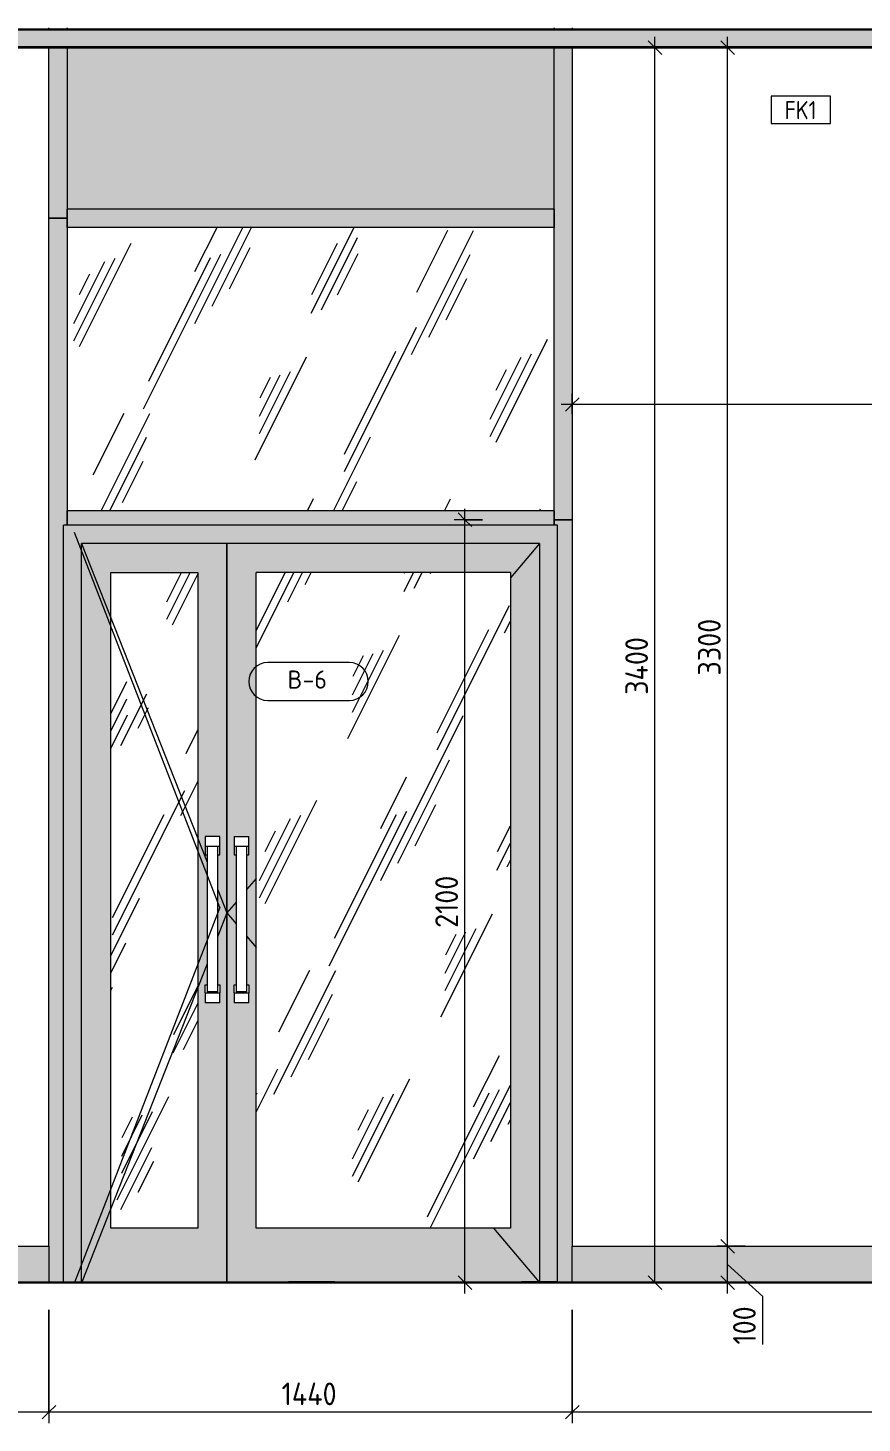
# Model space of a CAD drawing. Header units: millimetres. Extents: x 855 to 103073, y -1987 to 27400.
# Drawn here: x 68924 to 71219, y -387 to 3454 of the extents above; entities that cross this region are included whole.
import ezdxf

# ---------------------------------------------------------------- set-up
doc = ezdxf.new("R2010")
doc.units = ezdxf.units.MM
for name, color, linetype, lineweight in [('A-ANNO-DIMS', 7, 'Continuous', 9), ('A-ANNO-DIMS-25', 7, 'Continuous', 9), ('A-DETL', 7, 'Continuous', 9), ('A-DOOR', 7, 'Continuous', 9), ('A-DOOR-IDEN', 7, 'Continuous', 9), ('A-FLOR', 7, 'Continuous', 9), ('A-GENM', 7, 'Continuous', 9), ('A-GLAZ-CURT', 7, 'Continuous', 9), ('A-GLAZ-CWMG', 7, 'Continuous', 9), ('A-WALL-IDEN', 7, 'Continuous', 9), ('I-WALL', 7, 'Continuous', 9)]:
    doc.layers.add(name, color=color, linetype=linetype, lineweight=lineweight)
for name, color, linetype, lineweight, true_color in [('A-CLNG-1', 7, 'Continuous', 9, 0x787878), ('A-CLNG-FNSH-1', 7, 'Continuous', 30, 0x3c3c3c), ('A-DOOR-GLAZ', 7, 'Continuous', 9, 0x8080ff), ('A-FLOR-1', 7, 'Continuous', 9, 0x787878), ('A-FLOR-FNSH-2', 7, 'Continuous', 30, 0x3c3c3c)]:
    doc.layers.add(name, color=color, linetype=linetype, lineweight=lineweight, true_color=true_color)
doc.styles.add('GOST Common_4', font='GOST_Common.ttf', dxfattribs={"height": 50})
doc.styles.add('GOST Common_5', font='GOST_Common.ttf', dxfattribs={"width": 0.9, "height": 50})
doc.styles.add('ISOCPEUR_1', font='isocpeur.ttf', dxfattribs={"width": 0.9, "height": 62.5})
doc.styles.add('ISOCPEUR_2', font='isocpeur.ttf', dxfattribs={"width": 0.9, "height": 50})
doc.dimstyles.new('ISO-2_0_0_9К_Средний_округл2', dxfattribs={"dimscale": 304.8, "dimtxt": 49.799059, "dimasz": 0.123031, "dimexe": 0.098425, "dimexo": 0, "dimgap": 0, "dimtad": 1, "dimdec": 0, "dimrnd": 10, "dimzin": 0, "dimdsep": 46, "dimtxsty": 'ISOCPEUR_2', "dimblk1": 'OBLIQUE', "dimblk2": 'OBLIQUE', "dimsah": 1, "dimcen": 0.09, "dimdle": 0.098425, "dimazin": 0, "dimtfac": 1, "dimtdec": 4, "dimtix": 1, "dimtmove": 0, "dimatfit": 3, "dimfxl": 1, "dimtvp": 1, "dimtolj": 1, "dimtzin": 0, "dimarcsym": 2})
doc.dimstyles.new('ISO-2_5_0_9К_БОЛЬШОЙ', dxfattribs={"dimscale": 304.8, "dimtxt": 62.248823, "dimasz": 0.123031, "dimexe": 0.098425, "dimexo": 0.246063, "dimgap": 0, "dimtad": 1, "dimdec": 0, "dimrnd": 10, "dimzin": 0, "dimdsep": 46, "dimtxsty": 'ISOCPEUR_1', "dimblk1": 'OBLIQUE', "dimblk2": 'OBLIQUE', "dimsah": 1, "dimcen": 0.09, "dimdle": 0.098425, "dimazin": 0, "dimtfac": 1, "dimtdec": 4, "dimtix": 1, "dimtmove": 0, "dimatfit": 3, "dimfxl": 1, "dimtvp": 1, "dimtolj": 1, "dimtzin": 0, "dimarcsym": 2})
doc.dimstyles.new('ISO-2_5_0_9К_БОЛЬШОЙ_1', dxfattribs={"dimscale": 304.8, "dimtxt": 62.248823, "dimasz": 0.123031, "dimexe": 0.098425, "dimexo": 0.246063, "dimgap": 0, "dimtad": 1, "dimdec": 0, "dimrnd": 10, "dimzin": 0, "dimdsep": 46, "dimtxsty": 'ISOCPEUR_1', "dimblk1": 'OBLIQUE', "dimblk2": 'OBLIQUE', "dimsah": 1, "dimcen": 0.09, "dimdle": 0.098425, "dimazin": 0, "dimtfac": 1, "dimtdec": 4, "dimtix": 1, "dimtmove": 1, "dimatfit": 3, "dimfxl": 1, "dimtvp": 1, "dimtolj": 1, "dimtzin": 0, "dimarcsym": 2})
pattern_1 = [(63.435, (63.5, 31.75), (-255.583, 766.747), [317.5, -190.5, 317.5, -190.5, -403.903]), (63.435, (63.5, 31.75), (-255.583, 766.747), [-1016, 127, -276.903]), (63.435, (47.6, 47.6), (-255.583, 766.747), [254, -317.5, 190.5, -190.5, -467.403]), (63.435, (47.6, 47.6), (-255.583, 766.747), [-952.5, 222.25, -245.153]), (63.435, (47.6, 95.25), (-255.583, 766.747), [190.5, -381, 127, -190.5, -530.903]), (63.435, (47.6, 95.25), (-255.583, 766.747), [-889, 285.75, -245.153]), (63.435, (95.25, 47.6), (-255.583, 766.747), [190.5, -381, 158.75, -6404.65]), (63.435, (142.9, 95.25), (-255.583, 766.747), [95.25, -476.25, 63.5, -6499.9]), (63.435, (63.5, 174.6), (-255.583, 766.747), [63.5, -476.25, 63.5, -254, -562.653]), (63.435, (63.5, 174.6), (-255.583, 766.747), [-857.25, 158.75, -403.903]), (63.435, (349.25, 127), (-255.583, 766.747), [317.5, -476.25, 381, -251.503]), (63.435, (349.25, 79.4), (-255.583, 766.747), [444.5, -317.5, 476.25, -188.003]), (63.435, (381, 95.25), (-255.583, 766.747), [508, -254, 381, -276.903]), (63.435, (428.6, 142.9), (-255.583, 766.747), [317.5, -444.5, 254, -403.903]), (63.435, (381, 238.1), (-255.583, 766.747), [158.75, -635, 190.5, -435.653]), (63.435, (476.25, 190.5), (-255.583, 766.747), [127, -635, 127, -530.903])]

# ---------------------------------------------------------------- blocks, each defined once
blk = doc.blocks.new('Плинтус - Плинтус керамогранит бежевый-32865246-Развертка 1_02-5')
at = {"layer": 'A-GENM'}
blk.add_hatch(color=256, dxfattribs=at).paths.add_polyline_path([(-12825, 0), (-7660, 0), (-7660, 100), (-12825, 100)])
for p, q in [((-12825, 100), (-7660, 100)), ((-12825, 0), (-12825, 100)), ((-7660, 100), (-7660, 0))]:
    blk.add_line(p, q, dxfattribs=at)
blk = doc.blocks.new('Плинтус - Плинтус керамогранит бежевый-32865249-Развертка 1_02-5')
at = {"layer": 'A-GENM'}
blk.add_hatch(color=256, dxfattribs=at).paths.add_polyline_path([(-14265, 0), (-14265, 100), (-14730, 100), (-14730, 0), (-14310, 0)])
for p, q in [((-14730, 100), (-14265, 100)), ((-14730, 0), (-14730, 100)), ((-14265, 100), (-14265, 1))]:
    blk.add_line(p, q, dxfattribs=at)
blk = doc.blocks.new('Прямоугольный импост - Импост структурный с накладкой - 190мм-32633035-Развертка 1_02-5')
at = {"layer": 'A-GLAZ-CWMG'}
blk.add_hatch(color=256, dxfattribs=at).paths.add_polyline_path([(-14265, 1), (-14225, 1), (-14225, 2085), (-14215, 2085), (-14215, 2100), (-14265, 2100), (-14265, 100)])
blk.add_line((-14215, 2100), (-14215, 2085), dxfattribs=at)
blk = doc.blocks.new('Дверь_Витражная_остекление_ - ВВ-6 остекление-32633143-Развертка 1_02-5')
at = {"layer": 'A-DOOR'}
blk.add_hatch(color=256, dxfattribs=at).paths.add_polyline_path([(-14208.4, 1), (-14175, 1), (-14175, 2035), (-12915, 2035), (-12915, 1), (-12865, 1), (-12865, 2085), (-14225, 2085), (-14225, 1), (-14215, 1)])
h = blk.add_hatch(color=256, dxfattribs=at)
h.paths.add_polyline_path([(-14122.1, 1), (-13775, 1), (-13775, 2035), (-14175, 2035), (-14175, 1), (-14150.7, 1)])
h.paths.add_polyline_path([(-13855, 150), (-14095, 150), (-14095, 1955), (-13855, 1955), (-13855, 431.4)])
h.paths.add_polyline_path([(-13809.8, 770), (-13835, 770), (-13835, 820), (-13830, 820), (-13830, 1177.5), (-13835, 1177.5), (-13835, 1227.5), (-13795, 1227.5), (-13795, 1177.5), (-13800, 1177.5), (-13800, 820), (-13795, 820), (-13795, 770), (-13805, 770)])
h = blk.add_hatch(color=256, dxfattribs=at)
h.paths.add_polyline_path([(-12964.7, 0), (-12964.7, 1), (-12915, 1), (-12915, 2035), (-13775, 2035), (-13775, 1), (-13478.5, 1), (-13478.5, 0), (-12995, 0)])
h.paths.add_polyline_path([(-12995, 150), (-13695, 150), (-13695, 1955), (-12995, 1955), (-12995, 340)])
h.paths.add_polyline_path([(-13748, 770), (-13755, 770), (-13755, 820), (-13750, 820), (-13750, 1177.5), (-13755, 1177.5), (-13755, 1227.5), (-13715, 1227.5), (-13715, 1177.5), (-13720, 1177.5), (-13720, 820), (-13715, 820), (-13715, 770), (-13745.6, 770)])
h = blk.add_hatch(dxfattribs=at)
h.set_pattern_fill('FP_53', color=256, style=0, pattern_type=2)
h.set_pattern_definition(pattern_1)
h.paths.add_polyline_path([(-14088.5, 150), (-13855, 150), (-13855, 1955), (-14095, 1955), (-14095, 150)])
h = blk.add_hatch(dxfattribs=at)
h.set_pattern_fill('FP_53', color=256, style=0, pattern_type=2)
h.set_pattern_definition(pattern_1)
h.paths.add_polyline_path([(-12995, 150), (-12995, 1955), (-13695, 1955), (-13695, 150), (-13156.6, 150)])
for p, q in [((-14225, 1), (-14225, 2085)), ((-12865, 2085), (-14225, 2085)), ((-12865, 1), (-12865, 2085)), ((-14175, 1), (-14175, 2035)), ((-13775, 2035), (-14175, 2035)), ((-14175, 2035), (-13830, 1157.4)), ((-12915, 2035), (-13775, 2035)), ((-13775, 1), (-13775, 2035)), ((-13775, 2035), (-13775, 1)), ((-12915, 2035), (-12995, 1940.3)), ((-12915, 2035), (-12915, 1)), ((-14095, 150), (-14095, 1955)), ((-14095, 1955), (-13855, 1955)), ((-13855, 1955), (-13855, 150)), ((-13835, 1227.5), (-13835, 1200)), ((-13795, 1227.5), (-13835, 1227.5)), ((-13795, 1200), (-13835, 1200)), ((-13835, 1200), (-13835, 1177.5)), ((-13830, 1200), (-13830, 800)), ((-13800, 800), (-13800, 1200)), ((-13795, 1200), (-13795, 1227.5)), ((-13795, 1177.5), (-13795, 1200)), ((-13755, 1227.5), (-13755, 1200)), ((-13755, 1227.5), (-13715, 1227.5)), ((-13715, 1200), (-13755, 1200)), ((-13755, 1200), (-13755, 1177.5)), ((-13750, 1200), (-13750, 800)), ((-13720, 800), (-13720, 1200)), ((-13715, 1200), (-13715, 1227.5)), ((-13715, 1177.5), (-13715, 1200)), ((-13835, 1177.5), (-13830, 1177.5)), ((-13800, 1177.5), (-13795, 1177.5)), ((-13755, 1177.5), (-13750, 1177.5)), ((-13720, 1177.5), (-13715, 1177.5)), ((-13800, 1081.1), (-13775, 1017.5)), ((-13695, 1112.2), (-13720, 1082.6)), ((-13750, 1047.1), (-13775, 1017.5)), ((-13775, 1017.5), (-13800, 953.9)), ((-13775, 1017.5), (-13750, 987.9)), ((-13720, 952.4), (-13695, 922.8)), ((-13830, 877.6), (-14174.6, 1)), ((-13835, 797.5), (-13835, 820)), ((-13835, 820), (-13830, 820)), ((-13800, 820), (-13795, 820)), ((-13795, 820), (-13795, 797.5)), ((-13755, 797.5), (-13755, 820)), ((-13755, 820), (-13750, 820)), ((-13720, 820), (-13715, 820)), ((-13715, 820), (-13715, 797.5)), ((-13835, 797.5), (-13835, 770)), ((-13835, 797.5), (-13795, 797.5)), ((-13795, 770), (-13835, 770)), ((-13800, 800), (-13830, 800)), ((-13795, 770), (-13795, 797.5)), ((-13755, 797.5), (-13755, 770)), ((-13755, 797.5), (-13715, 797.5)), ((-13715, 770), (-13755, 770)), ((-13720, 800), (-13750, 800)), ((-13715, 770), (-13715, 797.5)), ((-13855, 150), (-14095, 150)), ((-13041.8, 150), (-12915.8, 1))]:
    blk.add_line(p, q, dxfattribs=at)
at = {"layer": 'A-DOOR-GLAZ'}
for p, q in [((-12995, 1955), (-13695, 1955)), ((-13695, 150), (-13695, 1955)), ((-12995, 1955), (-12995, 150)), ((-12995, 150), (-13695, 150))]:
    blk.add_line(p, q, dxfattribs=at)
blk = doc.blocks.new('Системная панель - Стекло - 40мм-33226834-Развертка 1_02-5')
at = {"layer": 'A-GLAZ-CURT'}
h = blk.add_hatch(dxfattribs=at)
h.set_pattern_fill('FP_53', color=256, style=0, pattern_type=2)
h.set_pattern_definition(pattern_1)
h.paths.add_polyline_path([(-12875, 2125), (-12875, 2905), (-14215, 2905), (-14215, 2125), (-12995, 2125)])
blk = doc.blocks.new('Прямоугольный импост - Импост структурный с накладкой - 190мм-33226183-Развертка 1_02-5')
at = {"layer": 'A-GLAZ-CWMG'}
blk.add_hatch(color=256, dxfattribs=at).paths.add_polyline_path([(-12864.7, 0), (-12825, 0), (-12825, 2100), (-12875, 2100), (-12875, 2085), (-12865, 2085), (-12865, 1), (-12864.7, 1)])
for p, q in [((-12875, 2100), (-12825, 2100)), ((-12875, 2085), (-12875, 2100))]:
    blk.add_line(p, q, dxfattribs=at)
blk = doc.blocks.new('Прямоугольный импост - Импост структурный с накладкой - 190мм-33226261-Развертка 1_02-5')
at = {"layer": 'A-GLAZ-CWMG'}
blk.add_hatch(color=256, dxfattribs=at).paths.add_polyline_path([(-13775, 2085), (-12875, 2085), (-12875, 2125), (-14215, 2125), (-14215, 2085), (-13777.8, 2085)])
for p, q in [((-14215, 2085), (-14215, 2125)), ((-12875, 2125), (-14215, 2125)), ((-12875, 2125), (-12875, 2085))]:
    blk.add_line(p, q, dxfattribs=at)
blk = doc.blocks.new('Прямоугольный импост - Импост структурный с накладкой - 190мм-33226835-Развертка 1_02-5')
at = {"layer": 'A-GLAZ-CWMG'}
blk.add_hatch(color=256, dxfattribs=at).paths.add_polyline_path([(-14215, 2100), (-14215, 2930), (-14265, 2930), (-14265, 2100), (-14225, 2100)])
for p, q in [((-14265, 2930), (-14215, 2930)), ((-14215, 2930), (-14215, 2100))]:
    blk.add_line(p, q, dxfattribs=at)
blk = doc.blocks.new('Прямоугольный импост - Импост структурный с накладкой - 190мм-33226828-Развертка 1_02-5')
at = {"layer": 'A-GLAZ-CWMG'}
blk.add_hatch(color=256, dxfattribs=at).paths.add_polyline_path([(-12875, 3450), (-12825, 3450), (-12825, 3454.2), (-12875, 3454.2)])
blk.add_line((-12875, 3450), (-12875, 3454.2), dxfattribs=at)
blk = doc.blocks.new('Прямоугольный импост - Импост структурный с накладкой - 160мм Темный-33226830-Развертка 1_02-5')
at = {"layer": 'A-GLAZ-CWMG'}
blk.add_hatch(color=256, dxfattribs=at).paths.add_polyline_path([(-14225, 3450), (-14215, 3450), (-14215, 3454.2), (-14265, 3454.2), (-14265, 3450)])
blk.add_line((-14215, 3454.2), (-14215, 3450), dxfattribs=at)
blk = doc.blocks.new('Прямоугольный импост - Импост структурный с накладкой - 160мм Темный-33226836-Развертка 1_02-5')
at = {"layer": 'A-GLAZ-CWMG'}
blk.add_hatch(color=256, dxfattribs=at).paths.add_polyline_path([(-12875, 2930), (-12825, 2930), (-12825, 3400), (-12875, 3400), (-12875, 2945)])
blk.add_line((-12875, 2930), (-12875, 3400), dxfattribs=at)
blk = doc.blocks.new('Прямоугольный импост - Импост структурный с накладкой - 190мм-V28-Развертка 1_02-5')
at = {"layer": 'A-GLAZ-CWMG'}
blk.add_hatch(color=256, dxfattribs=at).paths.add_polyline_path([(-12875, 3450), (-12875, 3454.2), (-14215, 3454.2), (-14215, 3450), (-13777.8, 3450)])
for p, q in [((-14215, 3450), (-14215, 3454.2)), ((-12875, 3454.2), (-12875, 3450))]:
    blk.add_line(p, q, dxfattribs=at)
blk = doc.blocks.new('Системная панель - Стемалит желтый-33226837-Развертка 1_02-5')
at = {"layer": 'A-GLAZ-CURT'}
blk.add_hatch(color=256, dxfattribs=at).paths.add_polyline_path([(-12875, 2955), (-12875, 3400), (-14215, 3400), (-14215, 2955), (-13777.8, 2955)])
blk = doc.blocks.new('Прямоугольный импост - Импост структурный с накладкой - 160мм Темный-33226838-Развертка 1_02-5')
at = {"layer": 'A-GLAZ-CWMG'}
blk.add_hatch(color=256, dxfattribs=at).paths.add_polyline_path([(-14225, 2930), (-14215, 2930), (-14215, 3400), (-14265, 3400), (-14265, 2930)])
for p, q in [((-14215, 3400), (-14215, 2930)), ((-14215, 2930), (-14265, 2930))]:
    blk.add_line(p, q, dxfattribs=at)
blk = doc.blocks.new('Прямоугольный импост - Импост структурный с накладкой - 160мм Темный-33226839-Развертка 1_02-5')
at = {"layer": 'A-GLAZ-CWMG'}
blk.add_hatch(color=256, dxfattribs=at).paths.add_polyline_path([(-12865, 2100), (-12825, 2100), (-12825, 2930), (-12875, 2930), (-12875, 2100)])
for p, q in [((-12875, 2100), (-12875, 2930)), ((-12825, 2100), (-12875, 2100))]:
    blk.add_line(p, q, dxfattribs=at)
blk = doc.blocks.new('Прямоугольный импост - Импост структурный с накладкой - 160мм Темный-33226345-Развертка 1_02-5')
at = {"layer": 'A-GLAZ-CWMG'}
blk.add_hatch(color=256, dxfattribs=at).paths.add_polyline_path([(-12875, 2905), (-12875, 2955), (-14215, 2955), (-14215, 2905), (-13777.8, 2905)])
for p, q in [((-14215, 2905), (-14215, 2955)), ((-12875, 2955), (-14215, 2955)), ((-12875, 2955), (-12875, 2905)), ((-12875, 2905), (-14215, 2905))]:
    blk.add_line(p, q, dxfattribs=at)
blk = doc.blocks.new('DIMBLOCK66-Развертка 1_02-5')
at = {"layer": 'A-ANNO-DIMS-25', "lineweight": 20}
for p, q in [((70849.1, 100), (70830.4, 118.7)), ((70849.1, 100), (70867.9, 81.2)), ((70849.1, 0), (70830.4, 18.8)), ((70849.1, 0), (70867.9, -18.8))]:
    blk.add_line(p, q, dxfattribs=at)
at = {"layer": 'A-ANNO-DIMS-25'}
for p, q in [((70897.6, 100), (70819.1, 100)), ((70849.1, -30), (70849.1, 100)), ((70849.1, 100), (70897.6, 100)), ((70945.8, -38.2), (70849.1, 50)), ((70897.6, 0), (70819.1, 0)), ((70849.1, 0), (70897.6, 0)), ((70945.8, -170.9), (70945.8, -38.2))]:
    blk.add_line(p, q, dxfattribs=at)
at = {"layer": 'A-ANNO-DIMS-25', "color": 0, "insert": (70864.2, -170.9), "char_height": 62.5, "width": 129.286, "attachment_point": 1, "rotation": 90, "line_spacing_factor": 1.149209, "style": 'ISOCPEUR_1'}
blk.add_mtext('100', dxfattribs=at)
blk = doc.blocks.new('_Oblique')
at = {"color": 0, "linetype": 'ByBlock', "lineweight": -2}
blk.add_line((-0.5, -0.5), (0.5, 0.5), dxfattribs=at)
blk = doc.blocks.new('DIMBLOCK67-Развертка 1_02-5')
at = {"layer": 'A-ANNO-DIMS-25', "lineweight": 20}
for p, q in [((70849.1, 3400), (70830.4, 3418.8)), ((70849.1, 3400), (70867.9, 3381.2)), ((70849.1, 100), (70830.4, 118.7)), ((70849.1, 100), (70867.9, 81.2))]:
    blk.add_line(p, q, dxfattribs=at)
at = {"layer": 'A-ANNO-DIMS-25'}
for p, q in [((70849.1, 100), (70849.1, 3430)), ((70897.6, 3400), (70819.1, 3400)), ((70849.1, 3400), (70897.6, 3400)), ((70897.6, 100), (70819.1, 100)), ((70849.1, 100), (70897.6, 100))]:
    blk.add_line(p, q, dxfattribs=at)
at = {"layer": 'A-ANNO-DIMS-25', "color": 0, "insert": (70767.5, 1671), "char_height": 62.5, "width": 189.619, "attachment_point": 1, "rotation": 90, "line_spacing_factor": 1.149209, "style": 'ISOCPEUR_1'}
blk.add_mtext('3300', dxfattribs=at)
blk = doc.blocks.new('М_стена_0001 - Типоразмер_без рамки-25382661-Развертка 1_02-5')
at = {"layer": 'A-WALL-IDEN'}
for p, q in [((-12114, 3266.4), (-12277.2, 3266.4)), ((-12277.2, 3266.4), (-12277.2, 3191.4)), ((-12114, 3191.4), (-12114, 3266.4)), ((-12277.2, 3191.4), (-12114, 3191.4))]:
    blk.add_line(p, q, dxfattribs=at)
blk = doc.blocks.new('DIMBLOCK75-Развертка 1_02-5')
at = {"layer": 'A-ANNO-DIMS-25'}
for p, q in [((70421.4, -75), (70421.4, -387.1)), ((70421.4, -357.1), (70421.4, -75.1)), ((75586.4, -75), (75586.4, -387.1)), ((75586.4, -357.1), (75586.4, -75.1)), ((75586.4, -357.1), (70421.4, -357.1))]:
    blk.add_line(p, q, dxfattribs=at)
at = {"layer": 'A-ANNO-DIMS-25', "lineweight": 20}
for p, q in [((70421.4, -357.1), (70440.2, -338.3)), ((75586.4, -357.1), (75605.2, -338.3)), ((70421.4, -357.1), (70402.7, -375.8)), ((75586.4, -357.1), (75567.7, -375.8))]:
    blk.add_line(p, q, dxfattribs=at)
at = {"layer": 'A-ANNO-DIMS-25', "color": 0, "insert": (72930.3, -275.4), "char_height": 62.5, "width": 176.691, "attachment_point": 1, "line_spacing_factor": 1.149209, "style": 'ISOCPEUR_1'}
blk.add_mtext('5170', dxfattribs=at)
blk = doc.blocks.new('DIMBLOCK76-Развертка 1_02-5')
at = {"layer": 'A-ANNO-DIMS-25'}
for p, q in [((68981.4, -75), (68981.4, -387.1)), ((68981.4, -357.1), (68981.4, -75.1)), ((70421.4, -75), (70421.4, -387.1)), ((70421.4, -357.1), (70421.4, -75.1)), ((70421.4, -357.1), (68981.4, -357.1))]:
    blk.add_line(p, q, dxfattribs=at)
at = {"layer": 'A-ANNO-DIMS-25', "lineweight": 20}
for p, q in [((68981.4, -357.1), (69000.2, -338.3)), ((70421.4, -357.1), (70440.2, -338.3)), ((68981.4, -357.1), (68962.7, -375.8)), ((70421.4, -357.1), (70402.7, -375.8))]:
    blk.add_line(p, q, dxfattribs=at)
at = {"layer": 'A-ANNO-DIMS-25', "color": 0, "insert": (69621.8, -275.4), "char_height": 62.5, "width": 191.056, "attachment_point": 1, "line_spacing_factor": 1.149209, "style": 'ISOCPEUR_1'}
blk.add_mtext('1440', dxfattribs=at)
blk = doc.blocks.new('DIMBLOCK77-Развертка 1_02-5')
at = {"layer": 'A-ANNO-DIMS-25'}
for p, q in [((68516.4, -75), (68516.4, -387.1)), ((68516.4, -357.1), (68516.4, -75.1)), ((68981.4, -75), (68981.4, -387.1)), ((68981.4, -357.1), (68981.4, -75.1)), ((68981.4, -357.1), (68516.4, -357.1))]:
    blk.add_line(p, q, dxfattribs=at)
at = {"layer": 'A-ANNO-DIMS-25', "lineweight": 20}
for p, q in [((68516.4, -357.1), (68535.2, -338.3)), ((68981.4, -357.1), (69000.2, -338.3)), ((68516.4, -357.1), (68497.7, -375.8)), ((68981.4, -357.1), (68962.7, -375.8))]:
    blk.add_line(p, q, dxfattribs=at)
at = {"layer": 'A-ANNO-DIMS-25', "color": 0, "insert": (68686.7, -275.4), "char_height": 62.5, "width": 149.397, "attachment_point": 1, "line_spacing_factor": 1.149209, "style": 'ISOCPEUR_1'}
blk.add_mtext('460', dxfattribs=at)
blk = doc.blocks.new('DIMBLOCK87-Развертка 1_02-5')
at = {"layer": 'A-ANNO-DIMS-25', "lineweight": 20}
for p, q in [((70649.1, 3400), (70630.4, 3418.8)), ((70649.1, 3400), (70667.9, 3381.2)), ((70649.1, 0), (70630.4, 18.8)), ((70649.1, 0), (70667.9, -18.8))]:
    blk.add_line(p, q, dxfattribs=at)
at = {"layer": 'A-ANNO-DIMS-25'}
for p, q in [((70649.1, 0), (70649.1, 3430)), ((70697.6, 3400), (70619.1, 3400)), ((70649.1, 3400), (70697.6, 3400)), ((70697.6, 0), (70619.1, 0)), ((70649.1, 0), (70697.6, 0))]:
    blk.add_line(p, q, dxfattribs=at)
at = {"layer": 'A-ANNO-DIMS-25', "color": 0, "insert": (70567.5, 1618), "char_height": 62.5, "width": 196.802, "attachment_point": 1, "rotation": 90, "line_spacing_factor": 1.149209, "style": 'ISOCPEUR_1'}
blk.add_mtext('3400', dxfattribs=at)
blk = doc.blocks.new('DIMBLOCK99-Развертка 1_02-5')
at = {"layer": 'A-ANNO-DIMS-25'}
for p, q in [((70421.4, 2390.8), (70421.4, 2447.3)), ((73003.9, 2240), (73003.9, 2447.3)), ((73003.9, 2417.3), (70391.4, 2417.3)), ((70421.4, 2417.3), (70421.4, 2390.8)), ((73003.9, 2417.3), (73003.9, 2240))]:
    blk.add_line(p, q, dxfattribs=at)
at = {"layer": 'A-ANNO-DIMS-25', "lineweight": 20}
for p, q in [((70421.4, 2417.3), (70440.2, 2436.1)), ((73003.9, 2417.3), (73022.7, 2436.1)), ((70421.4, 2417.3), (70402.7, 2398.6)), ((73003.9, 2417.3), (72985.2, 2398.6))]:
    blk.add_line(p, q, dxfattribs=at)
at = {"layer": 'A-ANNO-DIMS-25', "color": 0, "insert": (71669.6, 2482.6), "char_height": 50, "width": 103.429, "attachment_point": 1, "line_spacing_factor": 1.149209, "style": 'ISOCPEUR_2'}
blk.add_mtext('1/2', dxfattribs=at)
blk = doc.blocks.new('DIMBLOCK105-Развертка 1_02-5')
at = {"layer": 'A-ANNO-DIMS-25', "lineweight": 20}
for p, q in [((70126.3, 2100), (70107.6, 2118.8)), ((70126.3, 2100), (70145.1, 2081.2)), ((70126.3, 0), (70107.6, 18.8)), ((70126.3, 0), (70145.1, -18.8))]:
    blk.add_line(p, q, dxfattribs=at)
at = {"layer": 'A-ANNO-DIMS-25'}
for p, q in [((70126.3, -30), (70126.3, 2130)), ((70174.8, 2100), (70096.3, 2100)), ((70126.3, 2100), (70174.8, 2100)), ((70174.8, 0), (70096.3, 0)), ((70126.3, 0), (70174.8, 0))]:
    blk.add_line(p, q, dxfattribs=at)
at = {"layer": 'A-ANNO-DIMS-25', "color": 0, "insert": (70044.7, 976.4), "char_height": 62.5, "width": 176.691, "attachment_point": 1, "rotation": 90, "line_spacing_factor": 1.149209, "style": 'ISOCPEUR_1'}
blk.add_mtext('2100', dxfattribs=at)
blk = doc.blocks.new('М_двери - Типоразмер_рамка-25223575-Развертка 1_02-5')
at = {"layer": 'A-DOOR-IDEN'}
for p, q in [((-18021.8, 1268.4), (-18246.6, 1268.4)), ((-18246.6, 1164.4), (-18021.8, 1164.4))]:
    blk.add_line(p, q, dxfattribs=at)
for centre, start, end in [((-18246.6, 1216.4), 90, 270), ((-18021.8, 1216.4), 270, 90)]:
    blk.add_arc(centre, 52, start, end, dxfattribs=at)

msp = doc.modelspace()

# ---------------------------------------------------------------- hatches: boundary and pattern name
at = {"layer": 'A-CLNG-1'}
msp.add_hatch(color=256, dxfattribs=at).paths.add_polyline_path([(82515.2, 3400), (83116.4, 3400), (83116.4, 3450), (63256.4, 3450), (63256.4, 3400), (82230.6, 3400)])
at = {"layer": 'A-FLOR'}
for points in [[(69166.2, 0), (69375.4, 0), (69375.4, 1), (68981.4, 1), (68981.4, 0), (69157.9, 0)], [(69609.3, 0), (69640.3, 0), (69640.3, 1), (69375.4, 1), (69375.4, 0), (69578.4, 0)]]:
    msp.add_hatch(color=256, dxfattribs=at).paths.add_polyline_path(points)
at = {"layer": 'A-FLOR-1'}
h = msp.add_hatch(color=256, dxfattribs=at)
h.paths.add_polyline_path([(70331.4, 0), (70381.7, 0), (70381.7, 1), (70281.7, 1), (70281.7, 0)])
h.paths.add_polyline_path([(69704.1, 0), (69767.9, 0), (69767.9, 1), (69640.3, 1), (69640.3, 0)])

# ---------------------------------------------------------------- linework, layer by layer
at = {"layer": 'A-CLNG-FNSH-1'}
for p, q in [((83116.4, 3450), (63256.4, 3450)), ((83116.4, 3401), (63256.4, 3401)), ((63256.4, 3400), (79534.4, 3400))]:
    msp.add_line(p, q, dxfattribs=at)
at = {"layer": 'A-DETL'}
for q in [(69051.4, 2065), (69051.4, 0)]:
    msp.add_line((69451.4, 1032.5), q, dxfattribs=at)
at = {"layer": 'A-FLOR'}
for p, q in [((68981.4, 0), (68981.4, 1)), ((68981.4, 1), (69640.3, 1)), ((69375.4, 1), (69375.4, 0)), ((83136.4, -0.1), (63255.9, -0.1))]:
    msp.add_line(p, q, dxfattribs=at)
at = {"layer": 'A-FLOR-FNSH-2'}
for p, q in [((82701.4, 0), (63255.9, 0)), ((69767.9, 1), (69640.3, 1)), ((69640.3, 1), (69640.3, -0.5)), ((69767.9, -0.5), (69767.9, 1)), ((70381.7, 1), (70281.7, 1)), ((70281.7, 1), (70281.7, -0.5)), ((70381.7, -0.5), (70381.7, 1))]:
    msp.add_line(p, q, dxfattribs=at)
at = {"layer": 'I-WALL'}
for p, q in [((68981.4, 3450), (68981.4, 3454.2)), ((70421.4, 3454.2), (70421.4, 3450)), ((68981.4, 100), (68981.4, 3400)), ((70421.4, 3400), (70421.4, 100))]:
    msp.add_line(p, q, dxfattribs=at)

# ---------------------------------------------------------------- block references
at = {"layer": 'A-DOOR'}
msp.add_blockref('Дверь_Витражная_остекление_ - ВВ-6 остекление-32633143-Развертка 1_02-5', (83246.4, 0), dxfattribs=at)
at = {"layer": 'A-DOOR-IDEN'}
msp.add_blockref('М_двери - Типоразмер_рамка-25223575-Развертка 1_02-5', (87830, 438.3), dxfattribs=at)
at = {"layer": 'A-GENM'}
for name in ['Плинтус - Плинтус керамогранит бежевый-32865249-Развертка 1_02-5', 'Плинтус - Плинтус керамогранит бежевый-32865246-Развертка 1_02-5']:
    msp.add_blockref(name, (83246.4, 0), dxfattribs=at)
at = {"layer": 'A-GLAZ-CURT'}
for name in ['Системная панель - Стемалит желтый-33226837-Развертка 1_02-5', 'Системная панель - Стекло - 40мм-33226834-Развертка 1_02-5']:
    msp.add_blockref(name, (83246.4, 0), dxfattribs=at)
at = {"layer": 'A-GLAZ-CWMG'}
for name in ['Прямоугольный импост - Импост структурный с накладкой - 160мм Темный-33226830-Развертка 1_02-5', 'Прямоугольный импост - Импост структурный с накладкой - 190мм-V28-Развертка 1_02-5', 'Прямоугольный импост - Импост структурный с накладкой - 190мм-33226828-Развертка 1_02-5', 'Прямоугольный импост - Импост структурный с накладкой - 160мм Темный-33226838-Развертка 1_02-5', 'Прямоугольный импост - Импост структурный с накладкой - 160мм Темный-33226836-Развертка 1_02-5', 'Прямоугольный импост - Импост структурный с накладкой - 190мм-33226835-Развертка 1_02-5', 'Прямоугольный импост - Импост структурный с накладкой - 160мм Темный-33226345-Развертка 1_02-5', 'Прямоугольный импост - Импост структурный с накладкой - 160мм Темный-33226839-Развертка 1_02-5', 'Прямоугольный импост - Импост структурный с накладкой - 190мм-33226261-Развертка 1_02-5', 'Прямоугольный импост - Импост структурный с накладкой - 190мм-32633035-Развертка 1_02-5', 'Прямоугольный импост - Импост структурный с накладкой - 190мм-33226183-Развертка 1_02-5']:
    msp.add_blockref(name, (83246.4, 0), dxfattribs=at)
at = {"layer": 'A-WALL-IDEN'}
msp.add_blockref('М_стена_0001 - Типоразмер_без рамки-25382661-Развертка 1_02-5', (83246.4, 0), dxfattribs=at)

# ---------------------------------------------------------------- texts
at = {"layer": 'A-DOOR-IDEN', "char_height": 50, "attachment_point": 1, "style": 'GOST Common_4'}
for s, insert, width in [('\\fGOST Common|b0|i0|c204|p34|;В', (69638.1, 1685), 50.105), ('-6', (69679.4, 1685), 88.186)]:
    msp.add_mtext(s, dxfattribs=dict(at, insert=insert, width=width))
at = {"layer": 'A-WALL-IDEN', "insert": (71005.9, 3252.8), "char_height": 50, "width": 111.835, "attachment_point": 1, "style": 'GOST Common_5'}
msp.add_mtext('FK1', dxfattribs=at)

# ---------------------------------------------------------------- dimensions: what is measured, and where the dimension line sits
at = {"layer": 'A-ANNO-DIMS'}
for base, p1, p2, override, picture, middle in [((70649.1, 3400), (70622.6, 0), (70622.6, 3400), {"dimpost": '<>', "dimfxl": 3400}, 'DIMBLOCK87-Развертка 1_02-5', (70617.9, 1700)), ((70849.1, 3400), (70822.6, 100), (70822.6, 3400), {"dimpost": '<>', "dimfxl": 3300}, 'DIMBLOCK67-Развертка 1_02-5', (70817.9, 1750)), ((70126.3, 2100), (70099.8, 0), (70099.8, 2100), {"dimpost": '<>', "dimfxl": 2100}, 'DIMBLOCK105-Развертка 1_02-5', (70095.1, 1050))]:
    dim = msp.add_linear_dim(base=base, p1=p1, p2=p2, angle=90, dimstyle='ISO-2_5_0_9К_БОЛЬШОЙ', override=override, dxfattribs=at)
    dim.commit()
    dim.dimension.update_dxf_attribs({"geometry": picture, "text_midpoint": middle})
dim = msp.add_linear_dim(base=(70421.4, 2417.3), p1=(73003.9, 2240), p2=(70421.4, 2390.8), text='1/2', dimstyle='ISO-2_0_0_9К_Средний_округл2', override={"dimpost": '<>', "dimfxl": 2586.899696}, dxfattribs=at)
dim.commit()
dim.dimension.update_dxf_attribs({"geometry": 'DIMBLOCK99-Развертка 1_02-5', "text_midpoint": (71712.7, 2442.3)})
dim = msp.add_linear_dim(base=(70849.1, 100), p1=(70822.6, 0), p2=(70822.6, 100), angle=90, dimstyle='ISO-2_5_0_9К_БОЛЬШОЙ_1', override={"dimpost": '<>', "dimfxl": 100}, dxfattribs=at)
dim.commit()
dim.dimension.update_dxf_attribs({"geometry": 'DIMBLOCK66-Развертка 1_02-5', "text_midpoint": (70905.9, -106.3), "dimtype": 160, "text_rotation": 90})
for base, p1, p2, override, picture, middle in [((68516.4, -357.1), (68981.4, 0), (68516.4, 0), {"dimpost": '<>', "dimfxl": 464.999997}, 'DIMBLOCK77-Развертка 1_02-5', (68748.9, -325.8)), ((68981.4, -357.1), (70421.4, 0), (68981.4, 0), {"dimpost": '<>', "dimfxl": 1440}, 'DIMBLOCK76-Развертка 1_02-5', (69701.4, -325.8)), ((70421.4, -357.1), (75586.4, 0), (70421.4, 0), {"dimpost": '<>', "dimfxl": 5165}, 'DIMBLOCK75-Развертка 1_02-5', (73003.9, -325.8))]:
    dim = msp.add_linear_dim(base=base, p1=p1, p2=p2, dimstyle='ISO-2_5_0_9К_БОЛЬШОЙ', override=override, dxfattribs=at)
    dim.commit()
    dim.dimension.update_dxf_attribs({"geometry": picture, "text_midpoint": middle})

doc.saveas('drawing.dxf')
